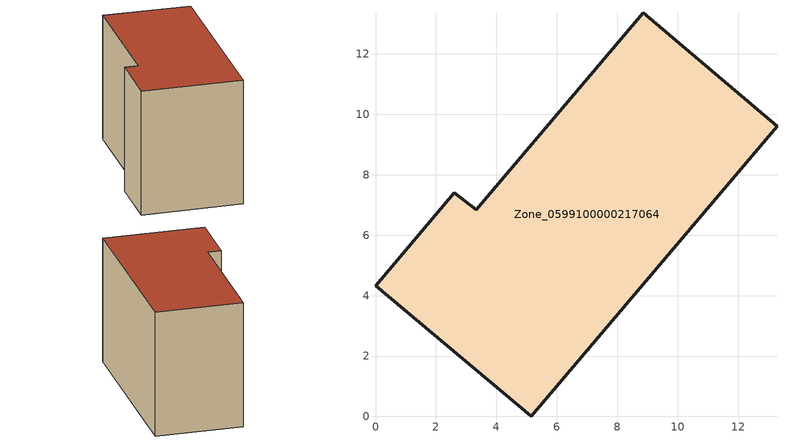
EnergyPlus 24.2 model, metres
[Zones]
Zone_0599100000217064
 floor ground (C_G): 5.16,0 0,4.33 2.61,7.41 3.33,6.84 8.86,13.37 13.29,9.61 z0
 wall outside (C_F): 5.16,0 13.29,9.61 8.86,13.37 3.33,6.84 2.61,7.41 0,4.33 5.16,0 z0:8.56
 roof outside (C_R): 0,4.33 5.16,0 13.29,9.61 8.86,13.37 3.33,6.84 2.61,7.41 z8.56
[BUILDING]
Pand.0599100000217064: North Axis=0; Terrain=City; Loads Convergence Tolerance Value=0.04; Temperature Convergence Tolerance Value=0.4; Solar Distribution=FullExterior; Maximum Number of Warmup Days=25; Minimum Number of Warmup Days=1
[Site:Location]
Rotterdam.The.Hague.AP_ZH_NLD Design_Conditions: Latitude=51.96; Longitude=4.45; Time Zone=1; Elevation=-4.5
[SITE:GROUNDTEMPERATURE:BUILDINGSURFACE]
18, 18, 18, 18, 18, 18, 18, 18, 18, 18, 18, 18
[MATERIAL] Thermal Absorptance=0.9; Solar Absorptance=0.7; Visible Absorptance=0.7
Name | Roughness | Thickness | Conductivity | Density | Specific Heat
G.TI.1946-1964 | MediumSmooth | 0.15 | 1 | 540 | 1210
F.TI.1946-1964 | Rough | 0.3 | 0.857143 | 1920 | 840
R.TI.1946-1964 | MediumRough | 0.2 | 0.277778 | 1500 | 1000
[CONSTRUCTION]
C_G: G.TI.1946-1964
C_F: F.TI.1946-1964
C_R: R.TI.1946-1964
[ZONE]
Zone_0599100000217064: Type=1; Multiplier=1; Ceiling Height=Autocalculate; Volume=Autocalculate; Floor Area=autocalculate; Part of Total Floor Area=Yes
[ZONEINFILTRATION:DESIGNFLOWRATE]
Infil_Zone_0599100000217064: Zone or ZoneList or Space or SpaceList=Zone_0599100000217064; Schedule=AlwaysOn; Design Flow Rate Calculation Method=Flow/Area; Flow Rate per Floor Area=0.003; Constant Term Coefficient=1; Temperature Term Coefficient=0; Velocity Term Coefficient=0; Velocity Squared Term Coefficient=0
[HVACTEMPLATE:ZONE:IDEALLOADSAIRSYSTEM]
Zone_0599100000217064: Maximum Heating Supply Air Temperature=50; Minimum Cooling Supply Air Temperature=13; Maximum Heating Supply Air Humidity Ratio=0.0156; Minimum Cooling Supply Air Humidity Ratio=0.0077; Heating Limit=NoLimit; Cooling Limit=NoLimit; Dehumidification Control Type=ConstantSensibleHeatRatio; Cooling Sensible Heat Ratio=0.7; Dehumidification Setpoint=60; Humidification Control Type=None; Humidification Setpoint=30; Outdoor Air Method=None; Outdoor Air Flow Rate per Person=0.00944; Outdoor Air Flow Rate per Zone Floor Area=0; Outdoor Air Flow Rate per Zone=0; Demand Controlled Ventilation Type=None; Outdoor Air Economizer Type=NoEconomizer; Heat Recovery Type=None; Sensible Heat Recovery Effectiveness=0.7; Latent Heat Recovery Effectiveness=0.65
[ZONECONTROL:THERMOSTAT]
ThermostatControl_Zone_0599100000217064: Zone or ZoneList=Zone_0599100000217064; Control Type Schedule=DualSetpointControlType; Control 1=Thermostat_Zone_0599100000217064; Temperature Difference Between Cutout And Setpoint=0
[THERMOSTATSETPOINT:DUALSETPOINT]
Thermostat_Zone_0599100000217064: Heating Setpoint Temperature Schedule=HeatingSetpoint_Zone_0599100000217064; Cooling Setpoint Temperature Schedule=CoolingSetpoint_Zone_0599100000217064
[SCHEDULE:COMPACT]
HeatingSetpoint_Zone_0599100000217064: Through: 12/31, For: AllDays, Until: 24:00, 21
CoolingSetpoint_Zone_0599100000217064: Through: 12/31, For: AllDays, Until: 24:00, 24
DualSetpointControlType: Through: 12/31, For: AllDays, Until: 24:00, 4
AlwaysOn: Through: 12/31, For: AllDays, Until: 24:00, 1
